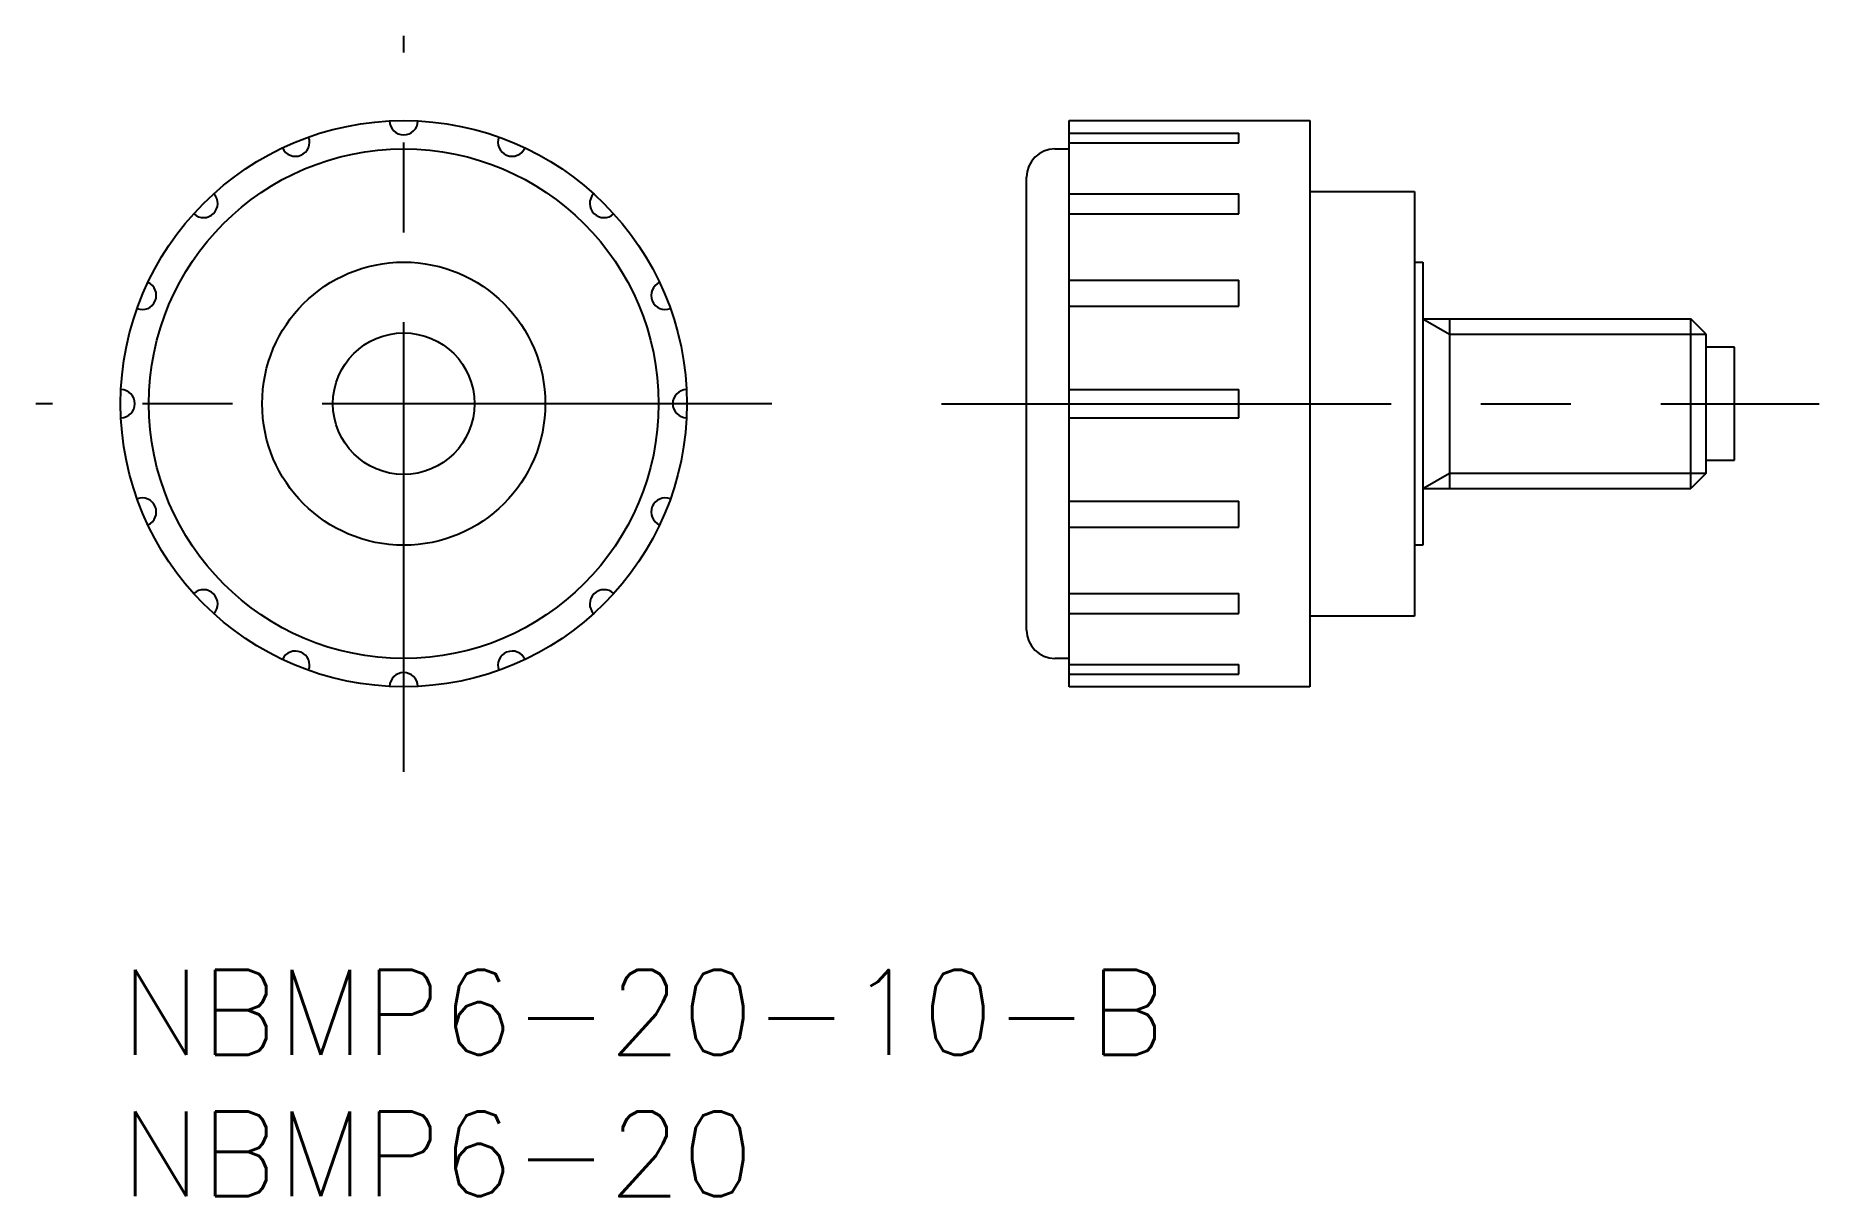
# Model space of a CAD drawing. Extents: x -3 to 60, y -8 to 33.
import ezdxf

# ---------------------------------------------------------------- set-up
doc = ezdxf.new("R2010")
doc.units = 0
doc.header["$LTSCALE"] = 0.5
doc.linetypes.add('CENTER', pattern=[50.8, 31.75, -6.35, 6.35, -6.35])
for name, color, linetype in [('MSM_CENTER', 1, 'CENTER'), ('MSM_CONTINUOUS', 7, 'CONTINUOUS'), ('MSM_NARROW', 5, 'CONTINUOUS'), ('MSM_PART_NUMBER', 7, 'CONTINUOUS')]:
    doc.layers.add(name, color=color, linetype=linetype)
doc.styles.get("Standard").update_dxf_attribs({"font": 'txt.shx', "height": 3, "bigfont": 'bigfont.shx'})

# ---------------------------------------------------------------- blocks, each defined once
blk = doc.blocks.new('*U2')
at = {"layer": 'MSM_PART_NUMBER'}
blk.add_text('NBMP6-20-10-B', height=3, dxfattribs=at).set_placement((0, -3))
blk = doc.blocks.new('*U3')
at = {"layer": 'MSM_PART_NUMBER'}
blk.add_text('NBMP6-20', height=3, dxfattribs=at).set_placement((0, -8))

msp = doc.modelspace()

# ---------------------------------------------------------------- linework, layer by layer
at = {"layer": 'MSM_CENTER'}
for p, q in [((10, 7), (10, 33)), ((23, 20), (-3, 20)), ((29, 20), (60, 20))]:
    msp.add_line(p, q, dxfattribs=at)
at = {"layer": 'MSM_CONTINUOUS'}
for p, q in [((33.5, 30), (42, 30)), ((33.5, 10), (33.5, 30)), ((42, 30), (42, 10)), ((33, 29), (33.5, 29)), ((33.5, 29.556), (39.5, 29.556)), ((33.5, 29.214), (39.5, 29.214)), ((39.5, 29.214), (39.5, 29.556)), ((32, 12), (32, 28)), ((33.5, 27.416), (39.5, 27.416)), ((39.5, 26.709), (39.5, 27.416)), ((42, 27.5), (45.7, 27.5)), ((45.7, 27.5), (45.7, 12.5)), ((33.5, 26.709), (39.5, 26.709)), ((45.7, 25), (46, 25)), ((46, 25), (46, 15)), ((33.5, 24.363), (39.5, 24.363)), ((39.5, 23.442), (39.5, 24.363)), ((33.5, 23.442), (39.5, 23.442)), ((46, 23), (55.458, 23)), ((46.938, 23), (46.938, 17)), ((55.458, 17), (55.458, 23)), ((56, 22.458), (55.458, 23)), ((56, 17.541), (56, 22.458)), ((57, 22), (56, 22)), ((57, 18), (57, 22)), ((33.5, 20.5), (39.5, 20.5)), ((39.5, 19.5), (39.5, 20.5)), ((33.5, 19.5), (39.5, 19.5)), ((56, 18), (57, 18)), ((56, 17.541), (55.458, 17)), ((33.5, 16.558), (39.5, 16.558)), ((39.5, 15.637), (39.5, 16.558)), ((46, 17), (55.458, 17)), ((33.5, 15.637), (39.5, 15.637)), ((46, 15), (45.7, 15)), ((33.5, 13.291), (39.5, 13.291)), ((39.5, 12.584), (39.5, 13.291)), ((33.5, 12.584), (39.5, 12.584)), ((45.7, 12.5), (42, 12.5)), ((33.5, 11), (33, 11)), ((33.5, 10.786), (39.5, 10.786)), ((39.5, 10.444), (39.5, 10.786)), ((33.5, 10.444), (39.5, 10.444)), ((42, 10), (33.5, 10))]:
    msp.add_line(p, q, dxfattribs=at)
for radius in [10, 9, 5, 2.5]:
    msp.add_circle((10, 20), radius, dxfattribs=at)
for centre, radius, start, end in [((10, 30), 0.5, 181.43254, 358.56746), ((6.173, 29.239), 0.5, 203.93254, 21.06746), ((13.827, 29.239), 0.5, 158.93254, 336.06746), ((33, 28), 1, 90, 180), ((2.929, 27.071), 0.5, 226.43254, 43.56746), ((17.071, 27.071), 0.5, 136.43254, 313.56746), ((0.761, 23.827), 0.5, 248.93254, 66.06746), ((19.239, 23.827), 0.5, 113.93254, 291.06746), ((0, 20), 0.5, 271.43254, 88.56746), ((20, 20), 0.5, 91.43254, 268.56746), ((0.761, 16.173), 0.5, 293.93254, 111.06746), ((19.239, 16.173), 0.5, 68.93254, 246.06746), ((2.929, 12.929), 0.5, 316.43254, 133.56746), ((17.071, 12.929), 0.5, 46.43254, 223.56746), ((33, 12), 1, 180, 270), ((6.173, 10.761), 0.5, 338.93254, 156.06746), ((13.827, 10.761), 0.5, 23.93254, 201.06746), ((10, 10), 0.5, 1.43254, 178.56746)]:
    msp.add_arc(centre, radius, start, end, dxfattribs=at)
at = {"layer": 'MSM_NARROW'}
for p, q in [((46, 23), (46.938, 22.458)), ((46.938, 22.458), (56, 22.458)), ((46, 17), (46.938, 17.541)), ((46.938, 17.541), (56, 17.541))]:
    msp.add_line(p, q, dxfattribs=at)

# ---------------------------------------------------------------- block references
at = {"layer": 'MSM_CONTINUOUS'}
for name in ['*U2', '*U3']:
    msp.add_blockref(name, (0, 0), dxfattribs=at)

doc.saveas('drawing.dxf')
